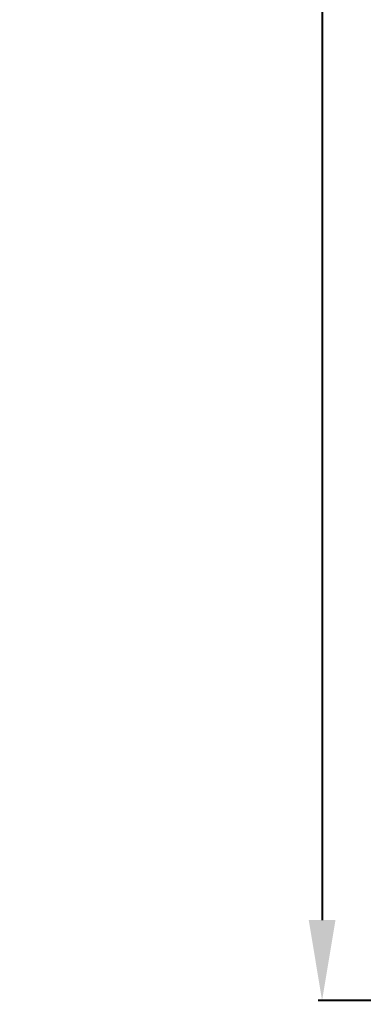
# Model space of a CAD drawing. Header units: millimetres. Extents: x -1070 to 42146, y 1440 to 12921.
# Drawn here: x 5474.8 to 5581.8, y 2767.9 to 3073.3 of the extents above; entities that cross this region are included whole.
import ezdxf

# ---------------------------------------------------------------- set-up
doc = ezdxf.new("R2010")
doc.units = ezdxf.units.MM
doc.layers.add('DIM', color=4, linetype='Continuous')
doc.styles.get("Standard").update_dxf_attribs({"font": 'arial.ttf'})
doc.dimstyles.new('ISO-200', dxfattribs={"dimtxt": 30, "dimasz": 25, "dimexe": 1.25, "dimexo": 5, "dimgap": 5, "dimtad": 1, "dimtoh": 1, "dimdec": 1, "dimdsep": 46, "dimtxsty": 'Standard', "dimcen": 2.5, "dimadec": 0, "dimazin": 0, "dimtfac": 1, "dimtdec": 1, "dimtmove": 0, "dimatfit": 3, "dimfxl": 1, "dimarcsym": 0})

# ---------------------------------------------------------------- blocks, each defined once
blk = doc.blocks.new('*D139')
at = {"layer": 'Defpoints', "color": 0, "transparency": 16777216}
for p in [(5613.06, 3767.73), (5568.98, 2767.93), (5613.06, 2767.93)]:
    blk.add_point(p, dxfattribs=at)
at = {"layer": 'DIM', "color": 0, "lineweight": -2, "transparency": 16777216}
for p, q in [((5608.06, 3767.73), (5567.73, 3767.73)), ((5568.98, 3742.73), (5568.98, 2792.93)), ((5608.06, 2767.93), (5567.73, 2767.93))]:
    blk.add_line(p, q, dxfattribs=at)
at = {"layer": 'DIM', "color": 0, "transparency": 16777216}
for points in [[(5564.82, 3742.73), (5573.15, 3742.73), (5568.98, 3767.73)], [(5564.82, 2792.93), (5573.15, 2792.93), (5568.98, 2767.93)]]:
    blk.add_solid(points, dxfattribs=at)
at = {"layer": 'DIM', "color": 0, "lineweight": -3, "transparency": 16777216, "insert": (5544.56, 3267.83), "char_height": 30, "attachment_point": 5, "rotation": 90}
blk.add_mtext('999.8 [3\'-3 3/8"]', dxfattribs=at)

msp = doc.modelspace()

# ---------------------------------------------------------------- dimensions: what is measured, and where the dimension line sits
at = {"layer": 'DIM', "color": 7, "lineweight": -3}
dim = msp.add_linear_dim(base=(5568.982, 2767.926), p1=(5613.057, 3767.726), p2=(5613.057, 2767.926), angle=90, dimstyle='ISO-200', dxfattribs=at)
dim.commit()
dim.dimension.update_dxf_attribs({"geometry": '*D139', "text_midpoint": (5544.562, 3267.826)})

doc.saveas('drawing.dxf')
